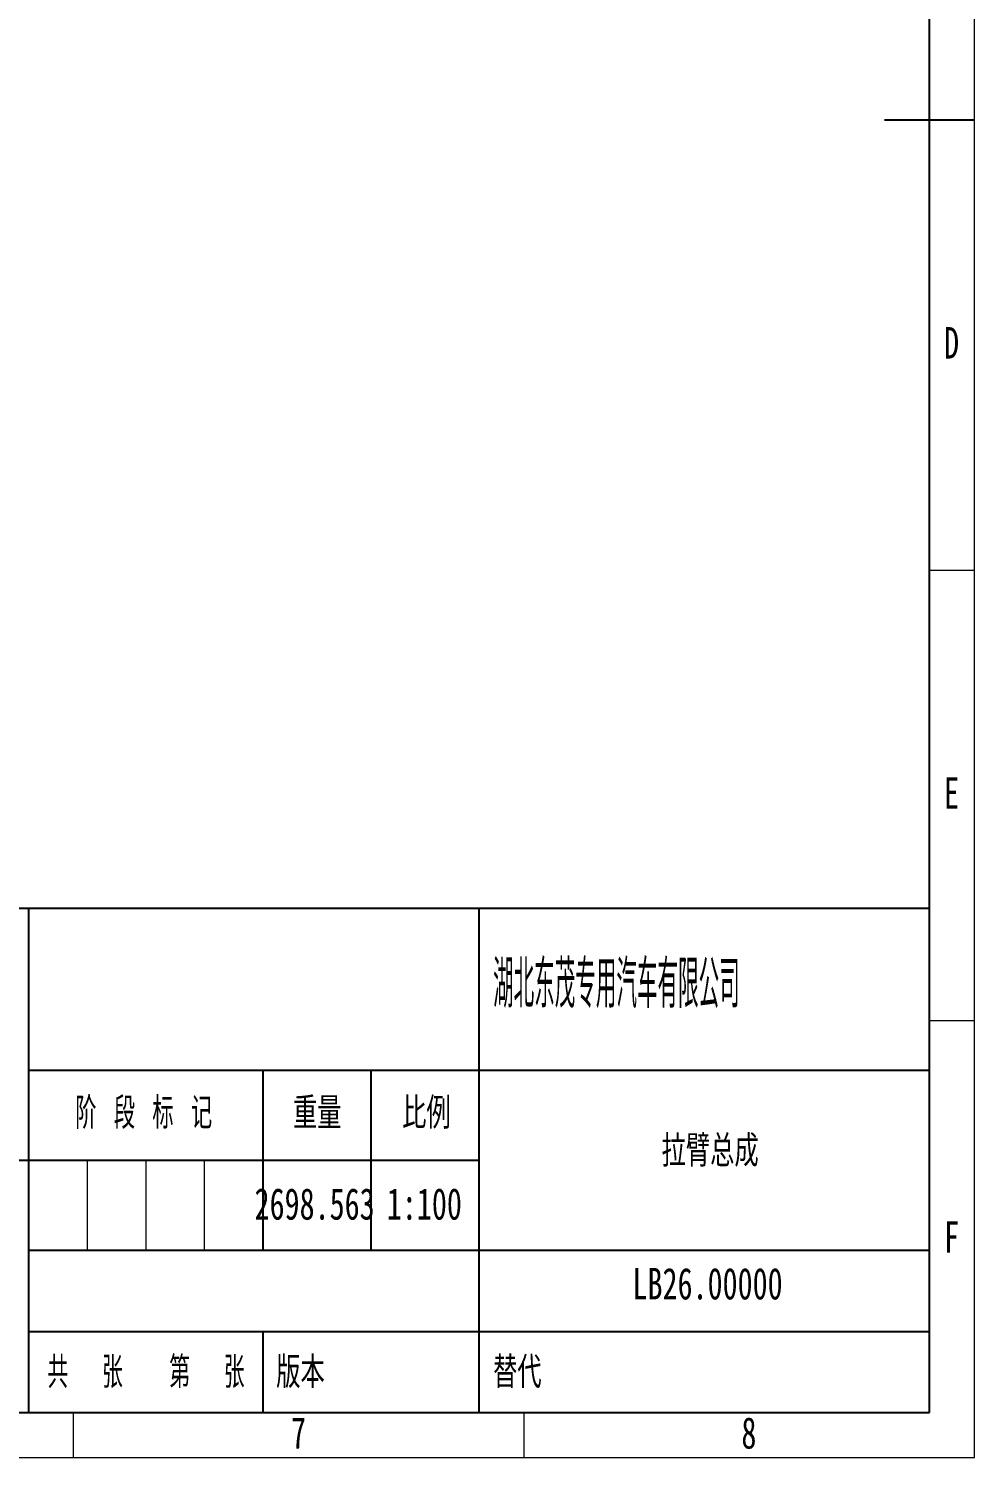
# Model space of a CAD drawing. Header units: millimetres. Extents: x 0 to 420, y 0 to 297.
# Drawn here: x 315 to 420, y 0 to 158.7 of the extents above; entities that cross this region are included whole.
import ezdxf

# ---------------------------------------------------------------- set-up
doc = ezdxf.new("R2010")
doc.units = ezdxf.units.MM
doc.layers.add('文字层', color=7, linetype='Continuous')
doc.styles.add('SLDTEXTSTYLE0', font='TXT', dxfattribs={"width": 0.7, "bigfont": 'bigfont'})
doc.styles.add('SLDTEXTSTYLE3', font='TXT', dxfattribs={"width": 0.614286, "bigfont": 'bigfont'})
doc.styles.add('SLDTEXTSTYLE4', font='TXT', dxfattribs={"width": 0.6, "bigfont": 'bigfont'})
doc.styles.add('SLDTEXTSTYLE7', font='TXT', dxfattribs={"width": 0.7})
doc.styles.add('SLDTEXTSTYLE8', font='TXT', dxfattribs={"width": 0.39215, "bigfont": 'bigfont'})

msp = doc.modelspace()

# ---------------------------------------------------------------- linework, layer by layer
at = {"color": 7, "linetype": 'Continuous', "lineweight": 18}
for p, q in [((420, 148.5), (420, 297)), ((420, 0), (420, 148.5)), ((420, 98.5), (415, 98.5)), ((420, 48.5), (415, 48.5)), ((321.5, 33), (321.5, 23)), ((328, 33), (328, 23)), ((334.5, 33), (334.5, 23)), ((320, 0), (320, 5)), ((370, 0), (370, 5)), ((0, 0), (420, 0))]:
    msp.add_line(p, q, dxfattribs=at)
at = {"color": 7, "linetype": 'Continuous', "lineweight": 25}
for p, q in [((415, 5), (415, 292)), ((420, 148.5), (410, 148.5)), ((235, 61), (415, 61)), ((315, 61), (315, 5)), ((365, 61), (365, 33)), ((315, 43), (415, 43)), ((340.98622, 43), (340.98622, 23)), ((353, 43), (353, 23)), ((235, 33), (365, 33)), ((365, 33), (365, 5)), ((315, 23), (415, 23)), ((315, 14), (415, 14)), ((340.98622, 14), (340.98622, 5)), ((0, 5), (415, 5))]:
    msp.add_line(p, q, dxfattribs=at)

# ---------------------------------------------------------------- texts
at = {"color": 7, "linetype": 'Continuous', "lineweight": 18, "char_height": 3.5}
for s, insert, attachment_point, style in [('D', (417.46597, 125.53275), 2, 'SLDTEXTSTYLE7'), ('E', (417.46597, 75.53275), 2, 'SLDTEXTSTYLE7'), ('阶 段 标 记', (327.77798, 39.99406), 2, 'SLDTEXTSTYLE3'), ('重量', (347.04032, 39.99406), 2, 'SLDTEXTSTYLE0'), ('比例', (359.165, 39.99406), 2, 'SLDTEXTSTYLE0'), ('拉臂总成', (390.66298, 35.7909), 2, 'SLDTEXTSTYLE0'), ('2698.563', (346.752, 29.90494), 2, 'SLDTEXTSTYLE7'), ('1:100', (358.93713, 29.90494), 2, 'SLDTEXTSTYLE7'), ('F', (417.46597, 26.22272), 2, 'SLDTEXTSTYLE7'), ('LB26.00000', (390.37617, 21.04965), 2, 'SLDTEXTSTYLE7'), ('共  张', (321.27815, 11.20099), 2, 'SLDTEXTSTYLE4'), ('第  张', (334.80473, 11.20099), 2, 'SLDTEXTSTYLE4'), ('版本', (345.18386, 11.20099), 2, 'SLDTEXTSTYLE0'), ('替代', (366.56088, 11.20099), 1, 'SLDTEXTSTYLE0'), ('7', (344.96597, 4.47272), 2, 'SLDTEXTSTYLE7'), ('8', (394.96597, 4.47272), 2, 'SLDTEXTSTYLE7')]:
    msp.add_mtext(s, dxfattribs=dict(at, insert=insert, attachment_point=attachment_point, style=style))
at = {"layer": '文字层', "insert": (366.56088, 55.21647), "char_height": 5.2916667, "attachment_point": 1, "style": 'SLDTEXTSTYLE8'}
msp.add_mtext('湖北东茂专用汽车有限公司', dxfattribs=at)

doc.saveas('drawing.dxf')
